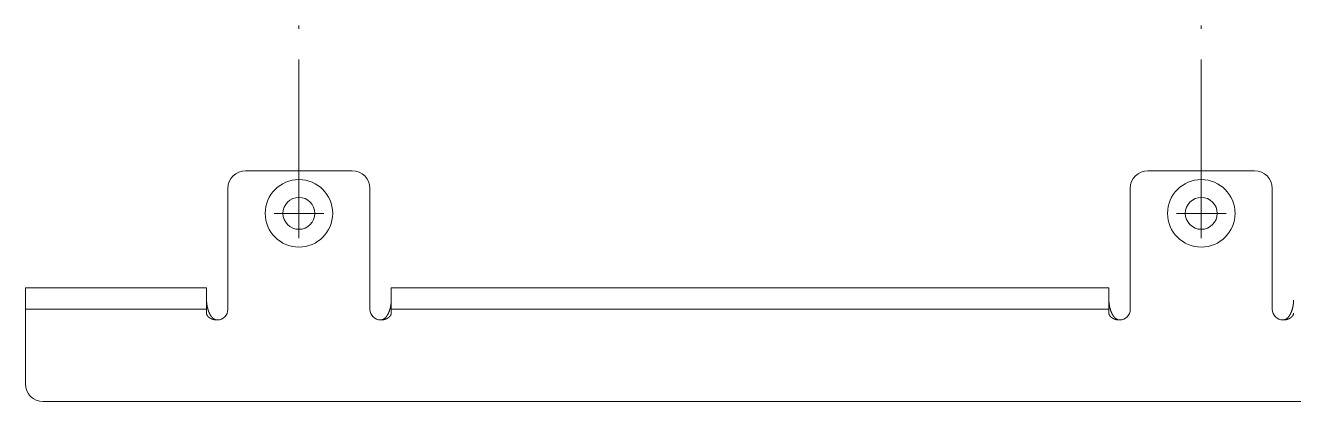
# Model space of a CAD drawing. Extents: x 365 to 1810, y 642 to 1073.
# Drawn here: x 630.3 to 987.3, y 967.2 to 1073.1 of the extents above; entities that cross this region are included whole.
import ezdxf

# ---------------------------------------------------------------- set-up
doc = ezdxf.new("R2010")
doc.units = 0
doc.header["$LTSCALE"] = 115.5
doc.linetypes.add('CENTER', pattern=[0.6, 0.375, -0.075, 0.075, -0.075])
doc.linetypes.add('HIDDEN', pattern=[0.2, 0.1, -0.1])
doc.layers.get('0').update_dxf_attribs({"linetype": 'CONTINUOUS', "lineweight": 5, "true_color": 0xffffff})
doc.layers.add('ASSI', color=7, linetype='CONTINUOUS', lineweight=5, true_color=0xffffff)
doc.layers.add('DEFAULT_2', color=6, linetype='HIDDEN', lineweight=5, true_color=0xff00ff)

msp = doc.modelspace()

# ---------------------------------------------------------------- linework, layer by layer
at = {"color": 7, "linetype": 'CONTINUOUS', "true_color": 0xffffff}
for p, q in [((722.35, 1032.22), (692.35, 1032.22)), ((976.35, 1032.22), (946.35, 1032.22)), ((687.35, 1027.22), (687.35, 993.22)), ((727.35, 1027.22), (727.35, 993.22)), ((941.35, 1027.22), (941.35, 993.22)), ((981.35, 1027.22), (981.35, 993.22)), ((630.35, 972.22), (630.35, 999.22)), ((630.35, 999.22), (681.35, 999.22)), ((681.35, 992.09), (681.35, 999.22)), ((733.35, 992.09), (733.35, 999.22)), ((733.35, 999.22), (935.35, 999.22)), ((935.35, 992.09), (935.35, 999.22)), ((630.35, 993.22), (681.35, 993.22)), ((733.35, 993.22), (935.35, 993.22)), ((1695.35, 967.22), (635.35, 967.22))]:
    msp.add_line(p, q, dxfattribs=at)
for points in [[(684.35, 990.22), (684.32, 990.22), (684.29, 990.22), (684.27, 990.22), (684.24, 990.22), (684.21, 990.22), (684.18, 990.23), (684.16, 990.23), (684.13, 990.23), (684.11, 990.24), (684.08, 990.24), (684.05, 990.25), (684.03, 990.25), (684, 990.26), (683.97, 990.27), (683.95, 990.27), (683.92, 990.28), (683.89, 990.29), (683.87, 990.3), (683.84, 990.31), (683.82, 990.32), (683.79, 990.33), (683.77, 990.34), (683.74, 990.35), (683.72, 990.36), (683.69, 990.37), (683.67, 990.38), (683.64, 990.39), (683.62, 990.41), (683.59, 990.42), (683.57, 990.43), (683.54, 990.45), (683.52, 990.46), (683.49, 990.47), (683.47, 990.49), (683.45, 990.5), (683.42, 990.52), (683.4, 990.53), (683.38, 990.55), (683.35, 990.56), (683.33, 990.58), (683.31, 990.6), (683.28, 990.61), (683.26, 990.63), (683.24, 990.64), (683.22, 990.66), (683.2, 990.68), (683.17, 990.7), (683.15, 990.72), (683.13, 990.73), (683.11, 990.75), (683.09, 990.77), (683.07, 990.79), (683.05, 990.81), (683.03, 990.82), (683.01, 990.84), (682.99, 990.86), (682.97, 990.88), (682.95, 990.9), (682.93, 990.92), (682.91, 990.94), (682.89, 990.96), (682.88, 990.98), (682.86, 991), (682.84, 991.02), (682.82, 991.04), (682.8, 991.06), (682.79, 991.08), (682.77, 991.1), (682.75, 991.12), (682.74, 991.14), (682.72, 991.16), (682.7, 991.19), (682.68, 991.21), (682.67, 991.23), (682.65, 991.25), (682.64, 991.27), (682.62, 991.29), (682.6, 991.32), (682.59, 991.34), (682.57, 991.36), (682.56, 991.38), (682.54, 991.41), (682.53, 991.43), (682.51, 991.45), (682.5, 991.47), (682.48, 991.5), (682.47, 991.52), (682.46, 991.54), (682.44, 991.57), (682.43, 991.59), (682.41, 991.61), (682.4, 991.64), (682.39, 991.66), (682.37, 991.68), (682.36, 991.71), (682.35, 991.73), (682.33, 991.75), (682.32, 991.78), (682.31, 991.8), (682.29, 991.83), (682.28, 991.85), (682.27, 991.88), (682.26, 991.9), (682.25, 991.92), (682.23, 991.95), (682.22, 991.97), (682.21, 992), (682.2, 992.02), (682.19, 992.05), (682.17, 992.07), (682.16, 992.1), (682.15, 992.12), (682.14, 992.14), (682.13, 992.17), (682.12, 992.2), (682.11, 992.22), (682.1, 992.25), (682.09, 992.27), (682.08, 992.29), (682.07, 992.32), (682.05, 992.35), (682.04, 992.37), (682.03, 992.39), (682.02, 992.42), (682.01, 992.45), (682, 992.47), (681.99, 992.5), (681.98, 992.52), (681.97, 992.55), (681.96, 992.57), (681.95, 992.6), (681.94, 992.62), (681.93, 992.65), (681.92, 992.67), (681.92, 992.7), (681.91, 992.72), (681.9, 992.75), (681.89, 992.77), (681.88, 992.8), (681.87, 992.83), (681.86, 992.85), (681.85, 992.88), (681.84, 992.9), (681.83, 992.93), (681.83, 992.95), (681.82, 992.98), (681.81, 993), (681.8, 993.03), (681.79, 993.05), (681.78, 993.08), (681.78, 993.11), (681.77, 993.13), (681.76, 993.16), (681.75, 993.18), (681.74, 993.21), (681.74, 993.24), (681.73, 993.26), (681.72, 993.29), (681.71, 993.31), (681.71, 993.34), (681.7, 993.36), (681.69, 993.39), (681.68, 993.42), (681.68, 993.44), (681.67, 993.47), (681.66, 993.49), (681.65, 993.52), (681.65, 993.55), (681.64, 993.57), (681.63, 993.6), (681.63, 993.62), (681.62, 993.65), (681.62, 993.68), (681.61, 993.7), (681.6, 993.73), (681.6, 993.75), (681.59, 993.78), (681.58, 993.81), (681.58, 993.83), (681.57, 993.86), (681.57, 993.89), (681.56, 993.91), (681.55, 993.94), (681.55, 993.97), (681.54, 993.99), (681.54, 994.02), (681.53, 994.04), (681.53, 994.07), (681.52, 994.1), (681.52, 994.12), (681.51, 994.15)], [(730.35, 990.22), (730.37, 990.22), (730.4, 990.22), (730.43, 990.22), (730.45, 990.22), (730.48, 990.22), (730.51, 990.23), (730.53, 990.23), (730.56, 990.23), (730.59, 990.24), (730.61, 990.24), (730.64, 990.25), (730.67, 990.25), (730.69, 990.26), (730.72, 990.27), (730.75, 990.27), (730.77, 990.28), (730.8, 990.29), (730.82, 990.3), (730.85, 990.31), (730.88, 990.32), (730.9, 990.33), (730.93, 990.34), (730.95, 990.35), (730.98, 990.36), (731, 990.37), (731.03, 990.38), (731.05, 990.39), (731.08, 990.41), (731.1, 990.42), (731.13, 990.43), (731.15, 990.45), (731.17, 990.46), (731.2, 990.47), (731.22, 990.49), (731.25, 990.5), (731.27, 990.52), (731.29, 990.53), (731.32, 990.55), (731.34, 990.56), (731.36, 990.58), (731.38, 990.6), (731.41, 990.61), (731.43, 990.63), (731.45, 990.64), (731.47, 990.66), (731.5, 990.68), (731.52, 990.7), (731.54, 990.72), (731.56, 990.73), (731.58, 990.75), (731.6, 990.77), (731.62, 990.79), (731.64, 990.81), (731.66, 990.82), (731.68, 990.84), (731.7, 990.86), (731.72, 990.88), (731.74, 990.9), (731.76, 990.92), (731.78, 990.94), (731.8, 990.96), (731.82, 990.98), (731.84, 991), (731.85, 991.02), (731.87, 991.04), (731.89, 991.06), (731.91, 991.08), (731.92, 991.1), (731.94, 991.12), (731.96, 991.14), (731.98, 991.16), (731.99, 991.19), (732.01, 991.21), (732.02, 991.23), (732.04, 991.25), (732.06, 991.27), (732.07, 991.29), (732.09, 991.32), (732.1, 991.34), (732.12, 991.36), (732.13, 991.38), (732.15, 991.41), (732.16, 991.43), (732.18, 991.45), (732.19, 991.47), (732.21, 991.5), (732.22, 991.52), (732.24, 991.54), (732.25, 991.57), (732.26, 991.59), (732.28, 991.61), (732.29, 991.64), (732.31, 991.66), (732.32, 991.68), (732.33, 991.71), (732.35, 991.73), (732.36, 991.75), (732.37, 991.78), (732.38, 991.8), (732.4, 991.83), (732.41, 991.85), (732.42, 991.88), (732.43, 991.9), (732.45, 991.92), (732.46, 991.95), (732.47, 991.97), (732.48, 992), (732.49, 992.02), (732.51, 992.05), (732.52, 992.07), (732.53, 992.1), (732.54, 992.12), (732.55, 992.14), (732.56, 992.17), (732.57, 992.2), (732.58, 992.22), (732.6, 992.25), (732.61, 992.27), (732.62, 992.29), (732.63, 992.32), (732.64, 992.35), (732.65, 992.37), (732.66, 992.39), (732.67, 992.42), (732.68, 992.45), (732.69, 992.47), (732.7, 992.5), (732.71, 992.52), (732.72, 992.55), (732.73, 992.57), (732.74, 992.6), (732.75, 992.62), (732.76, 992.65), (732.77, 992.67), (732.78, 992.7), (732.79, 992.72), (732.8, 992.75), (732.8, 992.77), (732.81, 992.8), (732.82, 992.83), (732.83, 992.85), (732.84, 992.88), (732.85, 992.9), (732.86, 992.93), (732.87, 992.95), (732.88, 992.98), (732.88, 993), (732.89, 993.03), (732.9, 993.05), (732.91, 993.08), (732.92, 993.11), (732.92, 993.13), (732.93, 993.16), (732.94, 993.18), (732.95, 993.21), (732.96, 993.24), (732.96, 993.26), (732.97, 993.29), (732.98, 993.31), (732.99, 993.34), (732.99, 993.36), (733, 993.39), (733.01, 993.42), (733.02, 993.44), (733.02, 993.47), (733.03, 993.49), (733.04, 993.52), (733.04, 993.55), (733.05, 993.57), (733.06, 993.6), (733.06, 993.62), (733.07, 993.65), (733.08, 993.68), (733.08, 993.7), (733.09, 993.73), (733.1, 993.75), (733.1, 993.78), (733.11, 993.81), (733.11, 993.83), (733.12, 993.86), (733.13, 993.89), (733.13, 993.91), (733.14, 993.94), (733.14, 993.97), (733.15, 993.99), (733.15, 994.02), (733.16, 994.04), (733.16, 994.07), (733.17, 994.1), (733.17, 994.12), (733.18, 994.15)], [(938.35, 990.22), (938.32, 990.22), (938.29, 990.22), (938.27, 990.22), (938.24, 990.22), (938.21, 990.22), (938.18, 990.23), (938.16, 990.23), (938.13, 990.23), (938.11, 990.24), (938.08, 990.24), (938.05, 990.25), (938.03, 990.25), (938, 990.26), (937.97, 990.27), (937.95, 990.27), (937.92, 990.28), (937.89, 990.29), (937.87, 990.3), (937.84, 990.31), (937.82, 990.32), (937.79, 990.33), (937.77, 990.34), (937.74, 990.35), (937.72, 990.36), (937.69, 990.37), (937.67, 990.38), (937.64, 990.39), (937.62, 990.41), (937.59, 990.42), (937.57, 990.43), (937.54, 990.45), (937.52, 990.46), (937.49, 990.47), (937.47, 990.49), (937.45, 990.5), (937.42, 990.52), (937.4, 990.53), (937.38, 990.55), (937.35, 990.56), (937.33, 990.58), (937.31, 990.6), (937.28, 990.61), (937.26, 990.63), (937.24, 990.64), (937.22, 990.66), (937.2, 990.68), (937.17, 990.7), (937.15, 990.72), (937.13, 990.73), (937.11, 990.75), (937.09, 990.77), (937.07, 990.79), (937.05, 990.81), (937.03, 990.82), (937.01, 990.84), (936.99, 990.86), (936.97, 990.88), (936.95, 990.9), (936.93, 990.92), (936.91, 990.94), (936.89, 990.96), (936.88, 990.98), (936.86, 991), (936.84, 991.02), (936.82, 991.04), (936.8, 991.06), (936.79, 991.08), (936.77, 991.1), (936.75, 991.12), (936.74, 991.14), (936.72, 991.16), (936.7, 991.19), (936.68, 991.21), (936.67, 991.23), (936.65, 991.25), (936.64, 991.27), (936.62, 991.29), (936.6, 991.32), (936.59, 991.34), (936.57, 991.36), (936.56, 991.38), (936.54, 991.41), (936.53, 991.43), (936.51, 991.45), (936.5, 991.47), (936.48, 991.5), (936.47, 991.52), (936.46, 991.54), (936.44, 991.57), (936.43, 991.59), (936.41, 991.61), (936.4, 991.64), (936.39, 991.66), (936.37, 991.68), (936.36, 991.71), (936.35, 991.73), (936.33, 991.75), (936.32, 991.78), (936.31, 991.8), (936.29, 991.83), (936.28, 991.85), (936.27, 991.88), (936.26, 991.9), (936.25, 991.92), (936.23, 991.95), (936.22, 991.97), (936.21, 992), (936.2, 992.02), (936.19, 992.05), (936.17, 992.07), (936.16, 992.1), (936.15, 992.12), (936.14, 992.14), (936.13, 992.17), (936.12, 992.2), (936.11, 992.22), (936.1, 992.25), (936.09, 992.27), (936.08, 992.29), (936.07, 992.32), (936.05, 992.35), (936.04, 992.37), (936.03, 992.39), (936.02, 992.42), (936.01, 992.45), (936, 992.47), (935.99, 992.5), (935.98, 992.52), (935.97, 992.55), (935.96, 992.57), (935.95, 992.6), (935.94, 992.62), (935.93, 992.65), (935.92, 992.67), (935.92, 992.7), (935.91, 992.72), (935.9, 992.75), (935.89, 992.77), (935.88, 992.8), (935.87, 992.83), (935.86, 992.85), (935.85, 992.88), (935.84, 992.9), (935.83, 992.93), (935.83, 992.95), (935.82, 992.98), (935.81, 993), (935.8, 993.03), (935.79, 993.05), (935.78, 993.08), (935.78, 993.11), (935.77, 993.13), (935.76, 993.16), (935.75, 993.18), (935.74, 993.21), (935.74, 993.24), (935.73, 993.26), (935.72, 993.29), (935.71, 993.31), (935.71, 993.34), (935.7, 993.36), (935.69, 993.39), (935.68, 993.42), (935.68, 993.44), (935.67, 993.47), (935.66, 993.49), (935.65, 993.52), (935.65, 993.55), (935.64, 993.57), (935.63, 993.6), (935.63, 993.62), (935.62, 993.65), (935.62, 993.68), (935.61, 993.7), (935.6, 993.73), (935.6, 993.75), (935.59, 993.78), (935.58, 993.81), (935.58, 993.83), (935.57, 993.86), (935.57, 993.89), (935.56, 993.91), (935.55, 993.94), (935.55, 993.97), (935.54, 993.99), (935.54, 994.02), (935.53, 994.04), (935.53, 994.07), (935.52, 994.1), (935.52, 994.12), (935.51, 994.15)], [(984.35, 990.22), (984.37, 990.22), (984.4, 990.22), (984.43, 990.22), (984.45, 990.22), (984.48, 990.22), (984.51, 990.23), (984.53, 990.23), (984.56, 990.23), (984.59, 990.24), (984.61, 990.24), (984.64, 990.25), (984.67, 990.25), (984.69, 990.26), (984.72, 990.27), (984.75, 990.27), (984.77, 990.28), (984.8, 990.29), (984.82, 990.3), (984.85, 990.31), (984.88, 990.32), (984.9, 990.33), (984.93, 990.34), (984.95, 990.35), (984.98, 990.36), (985, 990.37), (985.03, 990.38), (985.05, 990.39), (985.08, 990.41), (985.1, 990.42), (985.13, 990.43), (985.15, 990.45), (985.17, 990.46), (985.2, 990.47), (985.22, 990.49), (985.25, 990.5), (985.27, 990.52), (985.29, 990.53), (985.32, 990.55), (985.34, 990.56), (985.36, 990.58), (985.38, 990.6), (985.41, 990.61), (985.43, 990.63), (985.45, 990.64), (985.47, 990.66), (985.5, 990.68), (985.52, 990.7), (985.54, 990.72), (985.56, 990.73), (985.58, 990.75), (985.6, 990.77), (985.62, 990.79), (985.64, 990.81), (985.66, 990.82), (985.68, 990.84), (985.7, 990.86), (985.72, 990.88), (985.74, 990.9), (985.76, 990.92), (985.78, 990.94), (985.8, 990.96), (985.82, 990.98), (985.84, 991), (985.85, 991.02), (985.87, 991.04), (985.89, 991.06), (985.91, 991.08), (985.92, 991.1), (985.94, 991.12), (985.96, 991.14), (985.98, 991.16), (985.99, 991.19), (986.01, 991.21), (986.02, 991.23), (986.04, 991.25), (986.06, 991.27), (986.07, 991.29), (986.09, 991.32), (986.1, 991.34), (986.12, 991.36), (986.13, 991.38), (986.15, 991.41), (986.16, 991.43), (986.18, 991.45), (986.19, 991.47), (986.21, 991.5), (986.22, 991.52), (986.24, 991.54), (986.25, 991.57), (986.26, 991.59), (986.28, 991.61), (986.29, 991.64), (986.31, 991.66), (986.32, 991.68), (986.33, 991.71), (986.35, 991.73), (986.36, 991.75), (986.37, 991.78), (986.38, 991.8), (986.4, 991.83), (986.41, 991.85), (986.42, 991.88), (986.43, 991.9), (986.45, 991.92), (986.46, 991.95), (986.47, 991.97), (986.48, 992), (986.49, 992.02), (986.51, 992.05), (986.52, 992.07), (986.53, 992.1), (986.54, 992.12), (986.55, 992.14), (986.56, 992.17), (986.57, 992.2), (986.58, 992.22), (986.6, 992.25), (986.61, 992.27), (986.62, 992.29), (986.63, 992.32), (986.64, 992.35), (986.65, 992.37), (986.66, 992.39), (986.67, 992.42), (986.68, 992.45), (986.69, 992.47), (986.7, 992.5), (986.71, 992.52), (986.72, 992.55), (986.73, 992.57), (986.74, 992.6), (986.75, 992.62), (986.76, 992.65), (986.77, 992.67), (986.78, 992.7), (986.79, 992.72), (986.8, 992.75), (986.8, 992.77), (986.81, 992.8), (986.82, 992.83), (986.83, 992.85), (986.84, 992.88), (986.85, 992.9), (986.86, 992.93), (986.87, 992.95), (986.88, 992.98), (986.88, 993), (986.89, 993.03), (986.9, 993.05), (986.91, 993.08), (986.92, 993.11), (986.92, 993.13), (986.93, 993.16), (986.94, 993.18), (986.95, 993.21), (986.96, 993.24), (986.96, 993.26), (986.97, 993.29), (986.98, 993.31), (986.99, 993.34), (986.99, 993.36), (987, 993.39), (987.01, 993.42), (987.02, 993.44), (987.02, 993.47), (987.03, 993.49), (987.04, 993.52), (987.04, 993.55), (987.05, 993.57), (987.06, 993.6), (987.06, 993.62), (987.07, 993.65), (987.08, 993.68), (987.08, 993.7), (987.09, 993.73), (987.1, 993.75), (987.1, 993.78), (987.11, 993.81), (987.11, 993.83), (987.12, 993.86), (987.13, 993.89), (987.13, 993.91), (987.14, 993.94), (987.14, 993.97), (987.15, 993.99), (987.15, 994.02), (987.16, 994.04), (987.16, 994.07), (987.17, 994.1), (987.17, 994.12), (987.18, 994.15)], [(684.35, 990.22), (684.32, 990.22), (684.3, 990.22), (684.28, 990.22), (684.25, 990.22), (684.23, 990.22), (684.2, 990.22), (684.18, 990.22), (684.16, 990.22), (684.13, 990.22), (684.11, 990.22), (684.09, 990.22), (684.06, 990.23), (684.04, 990.23), (684.01, 990.23), (683.99, 990.23), (683.97, 990.23), (683.94, 990.23), (683.92, 990.24), (683.89, 990.24), (683.87, 990.24), (683.85, 990.24), (683.82, 990.25), (683.8, 990.25), (683.77, 990.25), (683.75, 990.25), (683.72, 990.26), (683.7, 990.26), (683.67, 990.26), (683.65, 990.27), (683.63, 990.27), (683.6, 990.28), (683.58, 990.28), (683.55, 990.28), (683.53, 990.29), (683.51, 990.29), (683.48, 990.3), (683.46, 990.3), (683.43, 990.31), (683.41, 990.31), (683.39, 990.32), (683.36, 990.32), (683.34, 990.33), (683.32, 990.34), (683.29, 990.34), (683.27, 990.35), (683.24, 990.35), (683.22, 990.36), (683.2, 990.37), (683.17, 990.37), (683.15, 990.38), (683.12, 990.38), (683.1, 990.39), (683.08, 990.4), (683.05, 990.41), (683.03, 990.41), (683.01, 990.42), (682.98, 990.43), (682.96, 990.44), (682.94, 990.45), (682.91, 990.45), (682.89, 990.46), (682.87, 990.47), (682.85, 990.48), (682.82, 990.49), (682.8, 990.5), (682.78, 990.5), (682.75, 990.51), (682.73, 990.52), (682.71, 990.53), (682.69, 990.54), (682.66, 990.55), (682.64, 990.56), (682.62, 990.57), (682.6, 990.58), (682.58, 990.59), (682.55, 990.61), (682.53, 990.62), (682.51, 990.63), (682.49, 990.64), (682.47, 990.65), (682.45, 990.66), (682.43, 990.67), (682.4, 990.68), (682.38, 990.7), (682.36, 990.71), (682.34, 990.72), (682.32, 990.73), (682.3, 990.75), (682.28, 990.76), (682.26, 990.77), (682.24, 990.79), (682.22, 990.8), (682.2, 990.81), (682.18, 990.83), (682.16, 990.84), (682.14, 990.86), (682.12, 990.87), (682.1, 990.88), (682.08, 990.9), (682.06, 990.91), (682.04, 990.93), (682.03, 990.94), (682.01, 990.96), (681.99, 990.97), (681.97, 990.99), (681.95, 991.01), (681.93, 991.02), (681.92, 991.04), (681.9, 991.05), (681.88, 991.07), (681.87, 991.09), (681.85, 991.11), (681.83, 991.12), (681.81, 991.14), (681.8, 991.16), (681.78, 991.17), (681.76, 991.19), (681.75, 991.21), (681.73, 991.23), (681.72, 991.25), (681.7, 991.27), (681.68, 991.28), (681.67, 991.3), (681.65, 991.32), (681.64, 991.34), (681.62, 991.36), (681.61, 991.38), (681.6, 991.4), (681.58, 991.42), (681.57, 991.44), (681.55, 991.46), (681.54, 991.48), (681.53, 991.5), (681.52, 991.52), (681.5, 991.55), (681.49, 991.57), (681.48, 991.59), (681.47, 991.61), (681.46, 991.63), (681.45, 991.65), (681.44, 991.67), (681.43, 991.7), (681.42, 991.72), (681.41, 991.74), (681.4, 991.76), (681.4, 991.79), (681.39, 991.81), (681.38, 991.83), (681.38, 991.85), (681.37, 991.88), (681.37, 991.9), (681.36, 991.92), (681.36, 991.95), (681.35, 991.97), (681.35, 991.99), (681.35, 992.02), (681.35, 992.04), (681.35, 992.06), (681.35, 992.09)], [(730.35, 990.22), (730.37, 990.22), (730.39, 990.22), (730.42, 990.22), (730.44, 990.22), (730.46, 990.22), (730.49, 990.22), (730.51, 990.22), (730.54, 990.22), (730.56, 990.22), (730.58, 990.22), (730.61, 990.22), (730.63, 990.23), (730.65, 990.23), (730.68, 990.23), (730.7, 990.23), (730.73, 990.23), (730.75, 990.23), (730.78, 990.24), (730.8, 990.24), (730.82, 990.24), (730.85, 990.24), (730.87, 990.25), (730.9, 990.25), (730.92, 990.25), (730.95, 990.25), (730.97, 990.26), (730.99, 990.26), (731.02, 990.26), (731.04, 990.27), (731.07, 990.27), (731.09, 990.28), (731.11, 990.28), (731.14, 990.28), (731.16, 990.29), (731.19, 990.29), (731.21, 990.3), (731.23, 990.3), (731.26, 990.31), (731.28, 990.31), (731.31, 990.32), (731.33, 990.32), (731.35, 990.33), (731.38, 990.34), (731.4, 990.34), (731.43, 990.35), (731.45, 990.35), (731.47, 990.36), (731.5, 990.37), (731.52, 990.37), (731.54, 990.38), (731.57, 990.38), (731.59, 990.39), (731.62, 990.4), (731.64, 990.41), (731.66, 990.41), (731.68, 990.42), (731.71, 990.43), (731.73, 990.44), (731.75, 990.45), (731.78, 990.45), (731.8, 990.46), (731.82, 990.47), (731.85, 990.48), (731.87, 990.49), (731.89, 990.5), (731.91, 990.5), (731.94, 990.51), (731.96, 990.52), (731.98, 990.53), (732, 990.54), (732.03, 990.55), (732.05, 990.56), (732.07, 990.57), (732.09, 990.58), (732.12, 990.59), (732.14, 990.61), (732.16, 990.62), (732.18, 990.63), (732.2, 990.64), (732.22, 990.65), (732.25, 990.66), (732.27, 990.67), (732.29, 990.68), (732.31, 990.7), (732.33, 990.71), (732.35, 990.72), (732.37, 990.73), (732.39, 990.75), (732.41, 990.76), (732.43, 990.77), (732.45, 990.79), (732.47, 990.8), (732.49, 990.81), (732.51, 990.83), (732.53, 990.84), (732.55, 990.86), (732.57, 990.87), (732.59, 990.88), (732.61, 990.9), (732.63, 990.91), (732.65, 990.93), (732.67, 990.94), (732.68, 990.96), (732.7, 990.97), (732.72, 990.99), (732.74, 991.01), (732.76, 991.02), (732.77, 991.04), (732.79, 991.05), (732.81, 991.07), (732.83, 991.09), (732.85, 991.11), (732.86, 991.12), (732.88, 991.14), (732.9, 991.16), (732.91, 991.17), (732.93, 991.19), (732.95, 991.21), (732.96, 991.23), (732.98, 991.25), (732.99, 991.27), (733.01, 991.28), (733.02, 991.3), (733.04, 991.32), (733.05, 991.34), (733.07, 991.36), (733.08, 991.38), (733.1, 991.4), (733.11, 991.42), (733.12, 991.44), (733.14, 991.46), (733.15, 991.48), (733.16, 991.5), (733.18, 991.52), (733.19, 991.55), (733.2, 991.57), (733.21, 991.59), (733.22, 991.61), (733.23, 991.63), (733.24, 991.65), (733.25, 991.67), (733.26, 991.7), (733.27, 991.72), (733.28, 991.74), (733.29, 991.76), (733.3, 991.79), (733.3, 991.81), (733.31, 991.83), (733.32, 991.85), (733.32, 991.88), (733.33, 991.9), (733.33, 991.92), (733.34, 991.95), (733.34, 991.97), (733.34, 991.99), (733.34, 992.02), (733.35, 992.04), (733.35, 992.06), (733.35, 992.09)], [(938.35, 990.22), (938.32, 990.22), (938.3, 990.22), (938.28, 990.22), (938.25, 990.22), (938.23, 990.22), (938.2, 990.22), (938.18, 990.22), (938.16, 990.22), (938.13, 990.22), (938.11, 990.22), (938.09, 990.22), (938.06, 990.23), (938.04, 990.23), (938.01, 990.23), (937.99, 990.23), (937.97, 990.23), (937.94, 990.23), (937.92, 990.24), (937.89, 990.24), (937.87, 990.24), (937.85, 990.24), (937.82, 990.25), (937.8, 990.25), (937.77, 990.25), (937.75, 990.25), (937.72, 990.26), (937.7, 990.26), (937.67, 990.26), (937.65, 990.27), (937.63, 990.27), (937.6, 990.28), (937.58, 990.28), (937.55, 990.28), (937.53, 990.29), (937.51, 990.29), (937.48, 990.3), (937.46, 990.3), (937.43, 990.31), (937.41, 990.31), (937.39, 990.32), (937.36, 990.32), (937.34, 990.33), (937.32, 990.34), (937.29, 990.34), (937.27, 990.35), (937.24, 990.35), (937.22, 990.36), (937.2, 990.37), (937.17, 990.37), (937.15, 990.38), (937.12, 990.38), (937.1, 990.39), (937.08, 990.4), (937.05, 990.41), (937.03, 990.41), (937.01, 990.42), (936.98, 990.43), (936.96, 990.44), (936.94, 990.45), (936.91, 990.45), (936.89, 990.46), (936.87, 990.47), (936.85, 990.48), (936.82, 990.49), (936.8, 990.5), (936.78, 990.5), (936.75, 990.51), (936.73, 990.52), (936.71, 990.53), (936.69, 990.54), (936.66, 990.55), (936.64, 990.56), (936.62, 990.57), (936.6, 990.58), (936.58, 990.59), (936.55, 990.61), (936.53, 990.62), (936.51, 990.63), (936.49, 990.64), (936.47, 990.65), (936.45, 990.66), (936.43, 990.67), (936.4, 990.68), (936.38, 990.7), (936.36, 990.71), (936.34, 990.72), (936.32, 990.73), (936.3, 990.75), (936.28, 990.76), (936.26, 990.77), (936.24, 990.79), (936.22, 990.8), (936.2, 990.81), (936.18, 990.83), (936.16, 990.84), (936.14, 990.86), (936.12, 990.87), (936.1, 990.88), (936.08, 990.9), (936.06, 990.91), (936.04, 990.93), (936.03, 990.94), (936.01, 990.96), (935.99, 990.97), (935.97, 990.99), (935.95, 991.01), (935.93, 991.02), (935.92, 991.04), (935.9, 991.05), (935.88, 991.07), (935.87, 991.09), (935.85, 991.11), (935.83, 991.12), (935.81, 991.14), (935.8, 991.16), (935.78, 991.17), (935.76, 991.19), (935.75, 991.21), (935.73, 991.23), (935.72, 991.25), (935.7, 991.27), (935.68, 991.28), (935.67, 991.3), (935.65, 991.32), (935.64, 991.34), (935.62, 991.36), (935.61, 991.38), (935.6, 991.4), (935.58, 991.42), (935.57, 991.44), (935.55, 991.46), (935.54, 991.48), (935.53, 991.5), (935.52, 991.52), (935.5, 991.55), (935.49, 991.57), (935.48, 991.59), (935.47, 991.61), (935.46, 991.63), (935.45, 991.65), (935.44, 991.67), (935.43, 991.7), (935.42, 991.72), (935.41, 991.74), (935.4, 991.76), (935.4, 991.79), (935.39, 991.81), (935.38, 991.83), (935.38, 991.85), (935.37, 991.88), (935.37, 991.9), (935.36, 991.92), (935.36, 991.95), (935.35, 991.97), (935.35, 991.99), (935.35, 992.02), (935.35, 992.04), (935.35, 992.06), (935.35, 992.09)], [(984.35, 990.22), (984.37, 990.22), (984.39, 990.22), (984.42, 990.22), (984.44, 990.22), (984.46, 990.22), (984.49, 990.22), (984.51, 990.22), (984.54, 990.22), (984.56, 990.22), (984.58, 990.22), (984.61, 990.22), (984.63, 990.23), (984.65, 990.23), (984.68, 990.23), (984.7, 990.23), (984.73, 990.23), (984.75, 990.23), (984.78, 990.24), (984.8, 990.24), (984.82, 990.24), (984.85, 990.24), (984.87, 990.25), (984.9, 990.25), (984.92, 990.25), (984.95, 990.25), (984.97, 990.26), (984.99, 990.26), (985.02, 990.26), (985.04, 990.27), (985.07, 990.27), (985.09, 990.28), (985.11, 990.28), (985.14, 990.28), (985.16, 990.29), (985.19, 990.29), (985.21, 990.3), (985.23, 990.3), (985.26, 990.31), (985.28, 990.31), (985.31, 990.32), (985.33, 990.32), (985.35, 990.33), (985.38, 990.34), (985.4, 990.34), (985.43, 990.35), (985.45, 990.35), (985.47, 990.36), (985.5, 990.37), (985.52, 990.37), (985.54, 990.38), (985.57, 990.38), (985.59, 990.39), (985.62, 990.4), (985.64, 990.41), (985.66, 990.41), (985.68, 990.42), (985.71, 990.43), (985.73, 990.44), (985.75, 990.45), (985.78, 990.45), (985.8, 990.46), (985.82, 990.47), (985.85, 990.48), (985.87, 990.49), (985.89, 990.5), (985.91, 990.5), (985.94, 990.51), (985.96, 990.52), (985.98, 990.53), (986, 990.54), (986.03, 990.55), (986.05, 990.56), (986.07, 990.57), (986.09, 990.58), (986.12, 990.59), (986.14, 990.61), (986.16, 990.62), (986.18, 990.63), (986.2, 990.64), (986.22, 990.65), (986.25, 990.66), (986.27, 990.67), (986.29, 990.68), (986.31, 990.7), (986.33, 990.71), (986.35, 990.72), (986.37, 990.73), (986.39, 990.75), (986.41, 990.76), (986.43, 990.77), (986.45, 990.79), (986.47, 990.8), (986.49, 990.81), (986.51, 990.83), (986.53, 990.84), (986.55, 990.86), (986.57, 990.87), (986.59, 990.88), (986.61, 990.9), (986.63, 990.91), (986.65, 990.93), (986.67, 990.94), (986.68, 990.96), (986.7, 990.97), (986.72, 990.99), (986.74, 991.01), (986.76, 991.02), (986.77, 991.04), (986.79, 991.05), (986.81, 991.07), (986.83, 991.09), (986.85, 991.11), (986.86, 991.12), (986.88, 991.14), (986.9, 991.16), (986.91, 991.17), (986.93, 991.19), (986.95, 991.21), (986.96, 991.23), (986.98, 991.25), (986.99, 991.27), (987.01, 991.28), (987.02, 991.3), (987.04, 991.32), (987.05, 991.34), (987.07, 991.36), (987.08, 991.38), (987.1, 991.4), (987.11, 991.42), (987.12, 991.44), (987.14, 991.46), (987.15, 991.48), (987.16, 991.5), (987.18, 991.52), (987.19, 991.55), (987.2, 991.57), (987.21, 991.59), (987.22, 991.61), (987.23, 991.63), (987.24, 991.65), (987.25, 991.67), (987.26, 991.7), (987.27, 991.72), (987.28, 991.74), (987.29, 991.76), (987.3, 991.79), (987.3, 991.81), (987.31, 991.83), (987.32, 991.85), (987.32, 991.88), (987.33, 991.9), (987.33, 991.92), (987.34, 991.95), (987.34, 991.97), (987.34, 991.99), (987.34, 992.02), (987.35, 992.04), (987.35, 992.06), (987.35, 992.09)]]:
    msp.add_lwpolyline(points)
for centre, radius in [((707.35, 1020.22), 9.5), ((961.35, 1020.22), 9.5), ((707.35, 1020.22), 4.5), ((961.35, 1020.22), 4.5)]:
    msp.add_circle(centre, radius, dxfattribs=at)
for centre, radius, start, end in [((692.35, 1027.22), 5, 90, 180), ((722.35, 1027.22), 5, 0, 90), ((946.35, 1027.22), 5, 90, 180), ((976.35, 1027.22), 5, 0, 90), ((684.35, 993.22), 3, 270, 360), ((730.35, 993.22), 3, 180, 270), ((938.35, 993.22), 3, 270, 360), ((984.35, 993.22), 3, 180, 270), ((635.35, 972.22), 5, 180, 270)]:
    msp.add_arc(centre, radius, start, end, dxfattribs=at)
at = {"layer": 'ASSI', "color": 4, "linetype": 'CENTER', "true_color": 0x00ffff}
for p, q in [((707.35, 1020.22), (707.35, 1073.14)), ((961.35, 1020.22), (961.35, 1073.14)), ((707.35, 1020.22), (700.35, 1020.22)), ((707.35, 1020.22), (707.35, 1013.22)), ((707.35, 1020.22), (714.35, 1020.22)), ((961.35, 1020.22), (954.35, 1020.22)), ((961.35, 1020.22), (961.35, 1013.22)), ((961.35, 1020.22), (968.35, 1020.22))]:
    msp.add_line(p, q, dxfattribs=at)
at = {"layer": 'DEFAULT_2', "color": 6, "linetype": 'HIDDEN', "true_color": 0xff00ff}
for centre, radius, start, end in [((689.44, 995.83), 8.09, 180.0515, 184.0337), ((690.79, 995.93), 9.45, 184.0446, 190.8677), ((723.9, 995.93), 9.45, 349.1323, 355.9554), ((725.25, 995.83), 8.09, 355.9663, 359.9485), ((943.44, 995.83), 8.09, 180.0515, 184.0337), ((944.79, 995.93), 9.45, 184.0446, 190.8677), ((977.9, 995.93), 9.45, 349.1323, 355.9554), ((979.25, 995.83), 8.09, 355.9663, 359.9485)]:
    msp.add_arc(centre, radius, start, end, dxfattribs=at)

doc.saveas('drawing.dxf')
